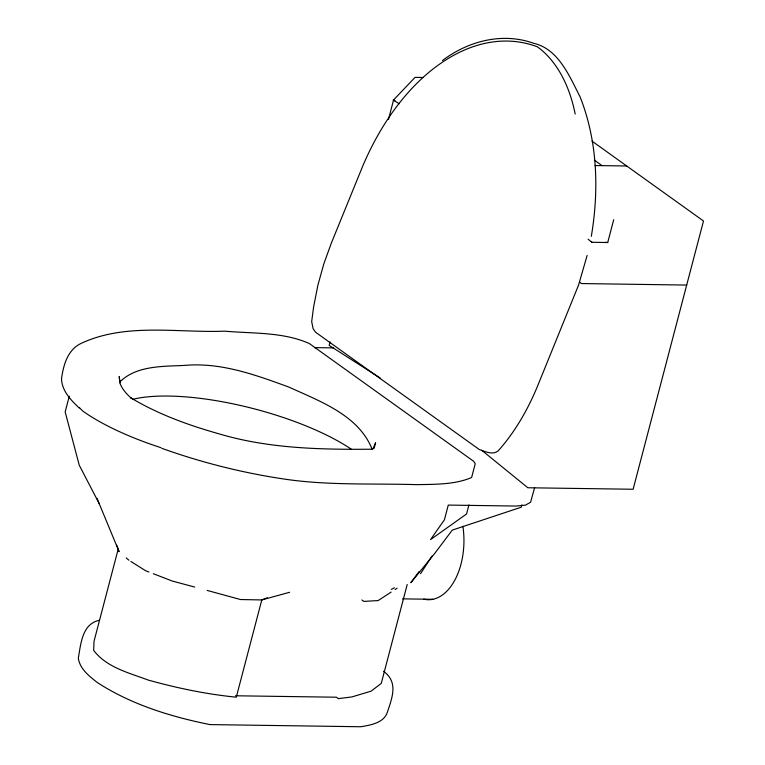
<?xml version="1.0" encoding="UTF-8"?>
<svg xmlns="http://www.w3.org/2000/svg" width="765" height="765" viewBox="0 0 765 765"><rect width="100%" height="100%" fill="white"/><g stroke="black" fill="none" stroke-linecap="round" stroke-linejoin="round"><path stroke-width="1.15" d="M591.326 236.328C599.129 189.883 597.58 140.894 580.033 96.744C569.456 76.28 558.555 48.998 533.683 43.289C502.567 32.092 468.247 40.956 442.457 60.54M587.147 255.424L578.55 285.116L537.728 385.684C528.013 409.265 515.18 431.823 498.158 450.91C492.794 455.385 484.981 451.436 479.311 449.533L315.562 332.211L313.115 328.673L311.68 321.644L313.602 307.023L317.886 285.23L323.805 263.887L331.274 243.27L362.887 165.718A216.581 138.283 -77.9 0 1 537.403 46.828A143.084 91.351 -77.9 0 1 575.184 114.071M69.271 396.232L65.168 411.886L79.254 465.216L99.345 503.877M118.164 549.251L94.038 641.233L93.674 650.403C106.784 667.587 129.008 672.827 148.267 680.085C177.097 688.079 206.483 694.257 236.28 697.183L261.793 599.942L267.329 597.704M330.088 341.955L329.18 345.417L380.128 377.91M388.467 119.445L393.573 99.957L415.041 77.38L423.313 77.495M374.123 448.347L375.596 442.753L372.765 449.208C321.176 449.677 268.878 448.692 219.019 433.841C188.458 425.187 158.202 414.305 130.882 397.877L131.217 398.163A120.535 37.045 14.7 0 1 120.162 383.714M407.209 584.489L381.257 683.413L371.111 691.158L351.871 696.934L338.359 698.636L336.37 697.211L235.477 695.777M468.935 504.9L466.554 513.975L430.561 539.593L444.398 519.837L448.271 505.082L515.945 506.048L525.488 505.139L530.594 502.232L534.63 487.63M521.912 504.91L521.319 507.185L452.287 530.097L434.549 553.659L410.853 582.681L419.239 571.407M591.23 241.424L592.234 242.295L607.726 242.515L613.702 219.718M420.53 573.74L431.995 556.05M119.847 381.945C136.486 365.393 162.859 366.502 184.7 365.402C220.913 362.17 255.481 374.888 288.902 387.09C319.579 401.137 358.565 415.118 372 448.978M391.125 592.11L378.13 600.582L363.863 601.395L361.883 599.97M395.123 589.509L397.121 588.209M391.307 589.356L394.463 587.797M99.45 620.281C82.018 623.733 80.832 644.13 78.317 658.235C79.904 669.002 89.295 676.241 97.318 682.533C131.207 704.527 170.557 716.633 209.887 724.589L360.784 726.75C370.49 725.057 383.734 723.107 387.329 712.32C392.33 697.24 398.45 682.198 383.542 671.268M289.619 592.282L261.793 599.942L240.478 599.531L207.143 590.417M594.998 165.536L626.717 165.986M686.693 285.068L581.41 283.557A1631.487 501.448 14.7 0 0 579.688 282.084M314.52 347.616L333.645 347.884M402.543 598.861L432.885 599.291M605.364 242.362L607.726 242.515M194.721 587.071L172.125 580.989L153.306 573.702M161.721 448.3C200.841 462.28 241.271 472.569 282.352 478.775C326.808 485.689 371.924 483.298 416.705 484.647C434.95 484.274 454.773 484.752 471.623 477.503L475.218 463.753L473.659 461.305L309.328 343.542C283.203 331.838 252.756 333.664 224.747 331.168C177.432 333.024 125.929 322.505 81.253 343.322C67.569 349.72 63.466 365.001 61.506 378.694C61.802 390.752 70.896 400.2 79.187 407.946M148.879 571.99L145.56 570.7L130.872 561.472M393.573 99.957L395.008 100.837M592.062 141.162L703.494 220.999L633.114 489.256L527.84 487.754L481.673 450.222M594.328 160.114L602.026 165.632M588.122 239.206L591.756 242.266M126.235 557.895L128.912 560.238M97.002 498.321L119.082 551.642L116.777 545.206M132.45 399.407A138.149 42.458 14.7 0 1 351.278 449.17M160.87 447.659A143.084 43.978 14.7 0 1 82.869 411.121A216.581 66.565 14.7 0 1 79.455 407.688M393.153 99.976A1630.97 501.285 14.7 0 1 399.196 103.715M462.882 526.282A58.293 34.76 -89.2 0 1 423.81 599.158M119.264 376.715L119.895 382.863L119.264 376.715"/></g></svg>
